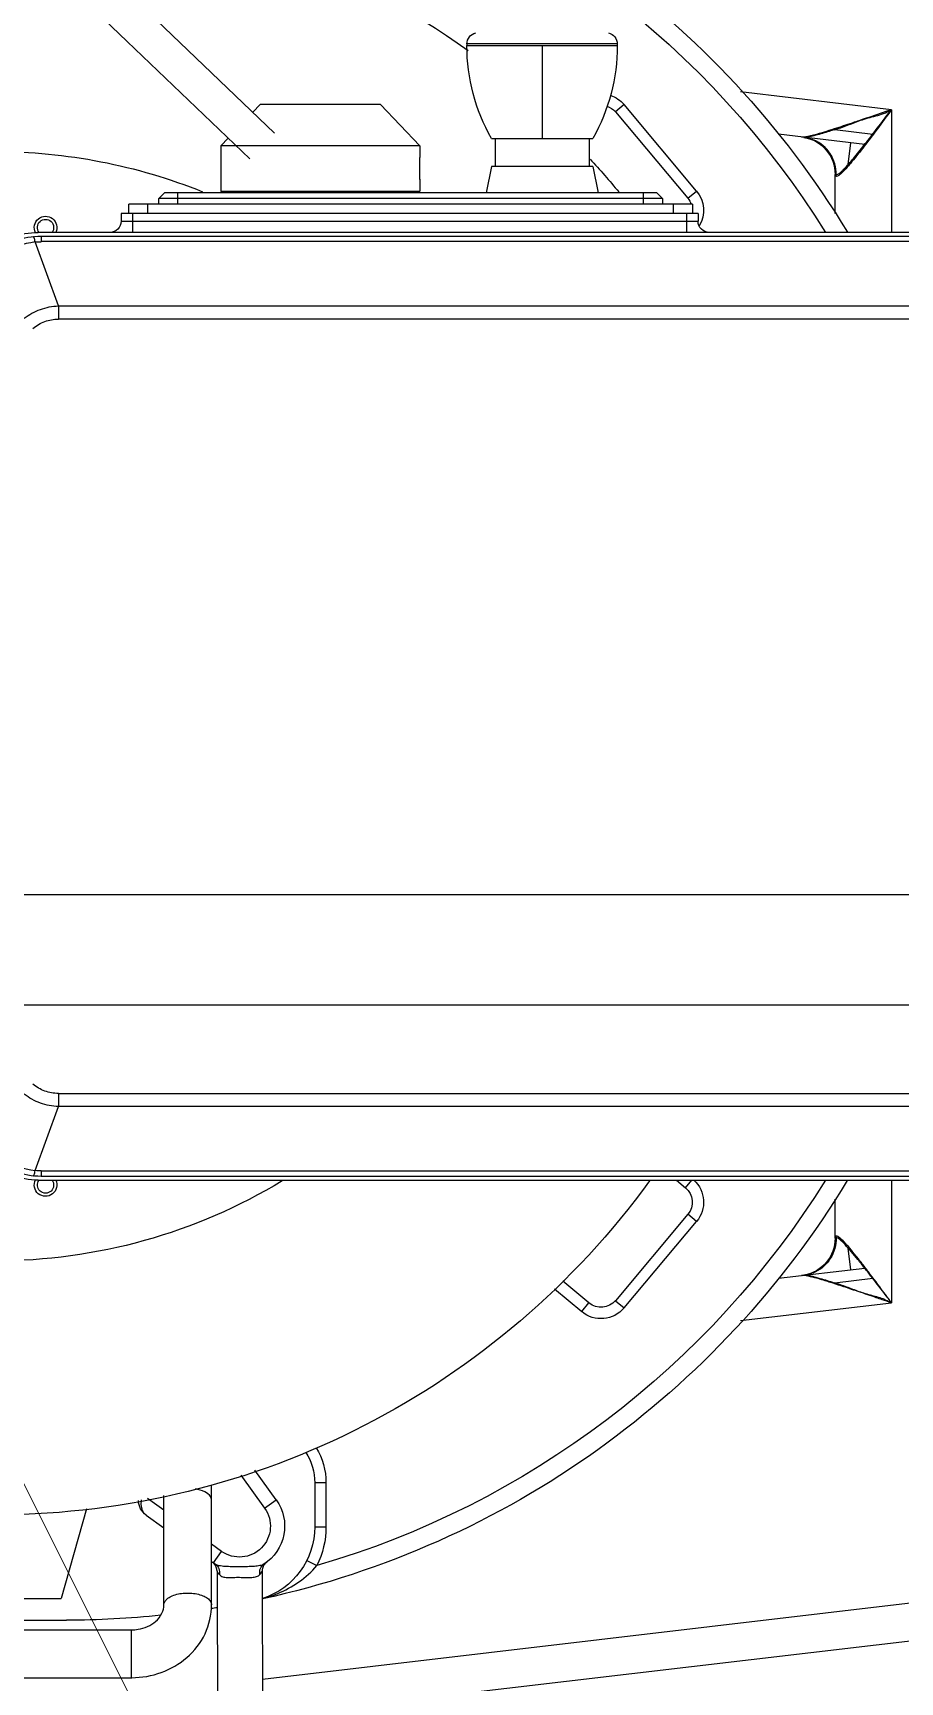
# Model space of a CAD drawing. Header units: millimetres. Extents: x 12325263 to 13848842, y -1463133 to 573208.
# Drawn here: x 12575513.5 to 12575744.2, y -836980.2 to -836541.7 of the extents above; entities that cross this region are included whole.
import ezdxf
from ezdxf.xclip import XClip

# ---------------------------------------------------------------- set-up
doc = ezdxf.new("R2010")
doc.units = ezdxf.units.MM
doc.header["$LTSCALE"] = 1000
doc.header["$XCLIPFRAME"] = 0
doc.linetypes.add('DASH', pattern=[0.35, 0.25, -0.1])
for name, color, linetype in [('fur202301', 252, 'Continuous'), ('WALL', 5, 'Continuous'), ('WALL-SHATCH', 8, 'Continuous'), ('建筑-楼板开洞', 251, 'Continuous')]:
    doc.layers.add(name, color=color, linetype=linetype)

# ---------------------------------------------------------------- blocks, each defined once
blk = doc.blocks.new('adgshg13-A$C7F010FC0')
at = {"layer": 'WALL-SHATCH'}
h = blk.add_hatch(color=256, dxfattribs=at)
h.dxf.hatch_style = 1
h.paths.add_polyline_path([(-60384.17, -16880.9), (-763.16, 197.48), (12587.62, -13153.3), (12587.62, -157996.02), (-162964.85, -188820.43), (-171262.38, -180522.9), (-171262.38, -31310.9), (-150707.19, -10755.71), (-131860.08, -7980.9), (-99162.38, -7980.9), (-99162.38, -4980.9), (-76620.43, -4980.9), (-70107.65, -16880.9)], flags=16)
h.paths.add_polyline_path([(-60091.23, -16380.9), (-646.88, 646.88), (12987.62, -12987.62), (12987.62, -158331.9), (-163100.58, -189250.38), (-171662.38, -180688.59), (-171662.38, -31145.21), (-150777.9, -10260.73), (-131896.69, -7480.9), (-99562.38, -7480.9), (-99562.38, -4580.9), (-76365.55, -4580.9), (-69907.51, -16380.9)])
blk = doc.blocks.new('A$C4C7A72D3')
at = {"layer": 'WALL', "color": 1}
blk.add_blockref('adgshg13-A$C7F010FC0', (210433.01, 205503.57), dxfattribs=at)
blk = doc.blocks.new('asdgag2019062015124153300')
at = {"color": 1, "linetype": 'DASH', "lineweight": 9, "ltscale": 200}
blk.add_line((0, -600), (1200, 0), dxfattribs=at)
at = {"color": 2}
blk.add_lwpolyline([(0, 0), (1200, 0), (1200, -600), (0, -600)], close=True, dxfattribs=at)
blk = doc.blocks.new('asdgag2019061814540468187')
at = {"color": 2}
for p, q in [((106.96, 0), (66.24, -346.42)), ((96.38, -4.42), (56.17, -346.4)), ((198.98, -406.11), (198.98, -50)), ((199.98, -50), (199.98, -405.3)), ((201.44, -405.3), (201.44, -50)), ((448.52, -50), (448.52, -405.3)), ((449.98, -405.3), (449.98, -50)), ((450.98, -50), (450.98, -406.11)), ((218.52, -87.64), (218.52, -400.68)), ((222.05, -400.68), (222.05, -87.64)), ((427.91, -87.64), (427.91, -400.68)), ((431.44, -400.68), (431.44, -87.64)), ((161.65, -219.22), (166.35, -179.02)), ((198.98, -179.02), (166.35, -179.02)), ((166.35, -179.02), (166.37, -179.06)), ((166.37, -179.06), (166.43, -179.23)), ((166.43, -179.23), (166.58, -179.68)), ((166.58, -179.68), (166.79, -180.31)), ((166.94, -179.46), (167.49, -179.86)), ((483.61, -179.02), (450.98, -179.02)), ((483.58, -179.08), (483.53, -179.23)), ((483.6, -179.04), (483.58, -179.08)), ((483.61, -179.02), (488.31, -219.22)), ((166.79, -180.31), (167, -180.92)), ((167, -180.92), (167.2, -181.52)), ((172.82, -183.99), (171.63, -194.12)), ((478.33, -194.11), (477.14, -183.99)), ((172.9, -209.11), (175.58, -186.16)), ((474.37, -186.16), (477.06, -209.11)), ((175.15, -189.86), (180.9, -190.53)), ((469.06, -190.53), (474.81, -189.86)), ((183.62, -193.72), (183.56, -194.02)), ((183.56, -194.02), (193.94, -194.02)), ((455.98, -194.02), (466.39, -194.02)), ((466.39, -194.02), (466.34, -193.72)), ((173.73, -202.09), (174.1, -200.52)), ((475.86, -200.52), (476.23, -202.1)), ((173.65, -202.76), (173.63, -202.95)), ((173.65, -202.76), (173.69, -202.35)), ((173.69, -202.35), (173.73, -202.09)), ((476.23, -202.1), (476.27, -202.35)), ((476.27, -202.35), (476.31, -202.76)), ((476.31, -202.76), (476.33, -202.95)), ((165.01, -250.19), (187.99, -230.9)), ((187.99, -230.9), (189.91, -233.2)), ((196.96, -233.82), (198.98, -232.12)), ((453.98, -384), (453.98, -230.5)), ((455.98, -230.5), (453.98, -230.5)), ((455.98, -230.5), (455.98, -384)), ((458.48, -232), (455.98, -232)), ((458.48, -232), (458.48, -382)), ((460.04, -233.2), (461.97, -230.9)), ((461.97, -230.9), (484.95, -250.19)), ((189.91, -233.2), (166.93, -252.48)), ((198.98, -236.22), (196.96, -233.82)), ((450.98, -233.5), (455.98, -233.5)), ((483.03, -252.48), (460.04, -233.2)), ((455.98, -237), (458.48, -237)), ((459.98, -240), (458.48, -240)), ((459.98, -240), (459.98, -374)), ((461.48, -241.5), (459.98, -240)), ((458.48, -245), (461.48, -245)), ((461.48, -241.5), (461.48, -372.5)), ((166.93, -252.48), (165.01, -250.19)), ((484.95, -250.19), (483.03, -252.48)), ((501.08, -252), (500.63, -252)), ((500.63, -292), (500.63, -252)), ((501.08, -252), (501.08, -292)), ((468.48, -258.5), (461.48, -257.1)), ((468.48, -258.5), (468.48, -285.5)), ((475.98, -285.5), (475.98, -258.5)), ((164.02, -261.46), (166.32, -259.53)), ((170.12, -268.73), (164.02, -261.46)), ((166.32, -259.53), (172.13, -266.45)), ((475.98, -259.5), (468.48, -259.5)), ((500.63, -272), (475.98, -272)), ((475.98, -284.5), (468.48, -284.5)), ((468.48, -285.5), (461.48, -286.9)), ((501.08, -292), (500.63, -292)), ((461.48, -305), (461.98, -304.5)), ((465.09, -304.5), (461.98, -304.5)), ((461.98, -357.5), (461.98, -304.5)), ((473.98, -304.5), (470.87, -304.5)), ((484.98, -315), (473.98, -304.5)), ((473.98, -304.5), (473.98, -357.5)), ((484.98, -315), (484.98, -347)), ((97.82, -334.62), (96.48, -331.93)), ((118.52, -329.5), (106.78, -329.5)), ((106.78, -332.5), (106.78, -329.5)), ((118.52, -332.5), (106.78, -332.5)), ((118.52, -329.5), (118.52, -332.5)), ((94.98, -346.48), (5.99, -346.3)), ((111.77, -345.82), (113.97, -342.75)), ((120.58, -352.14), (111.77, -345.82)), ((113.97, -342.75), (121.87, -348.41)), ((526.23, -394.26), (477.39, -343.16)), ((94.8, -346.56), (94.99, -346.48)), ((95.14, -346.47), (94.99, -346.48)), ((94.99, -346.48), (94.99, -346.48)), ((519.37, -400.83), (470.52, -349.72)), ((484.98, -347), (482.93, -348.96)), ((94.96, -358.48), (5.97, -358.3)), ((94.97, -358.48), (95.06, -358.48)), ((94.97, -358.48), (94.97, -358.48)), ((97.2, -359.45), (100.28, -357.26)), ((97.54, -359.94), (97.2, -359.45)), ((100.28, -357.26), (102.18, -359.94)), ((461.48, -357), (461.98, -357.5)), ((473.98, -357.5), (461.98, -357.5)), ((476.06, -355.52), (473.98, -357.5)), ((86.03, -359.94), (117.91, -359.94)), ((97.3, -359.6), (97.32, -359.62)), ((86.03, -372.64), (115.17, -372.64)), ((109.89, -377.31), (106.57, -372.64)), ((111.21, -372.64), (114.29, -376.97)), ((461.48, -369), (458.48, -369)), ((461.48, -372.5), (459.98, -374)), ((458.48, -377), (455.98, -377)), ((458.48, -374), (459.98, -374)), ((66.69, -381.29), (79.39, -381.29)), ((66.69, -453.71), (66.69, -381.29)), ((79.39, -453.71), (79.39, -381.29)), ((455.98, -381), (450.98, -381)), ((455.98, -384), (453.98, -384)), ((455.98, -382), (458.48, -382)), ((111.61, -393.25), (87.78, -400)), ((81.98, -432.5), (81.98, -398.5)), ((87.78, -435), (87.78, -400)), ((201.53, -406.87), (218.52, -400.68)), ((222.05, -400.68), (218.52, -400.68)), ((431.44, -400.68), (427.91, -400.68)), ((431.44, -400.68), (448.43, -406.87)), ((201.44, -405.3), (199.98, -405.3)), ((449.98, -405.3), (448.52, -405.3))]:
    blk.add_line(p, q, dxfattribs=at)
for points in [[(166.37, -179.06), (166.39, -179.11), (166.4, -179.17), (166.42, -179.23)], [(483.54, -179.23), (483.55, -179.18), (483.57, -179.13), (483.58, -179.08)], [(97.13, -345.58), (97.05, -345.66), (96.97, -345.74), (96.88, -345.81), (96.78, -345.89), (96.67, -345.96), (96.56, -346.03), (96.45, -346.1), (96.32, -346.17), (96.19, -346.23), (96.06, -346.28), (95.92, -346.33), (95.77, -346.37), (95.62, -346.41), (95.47, -346.44), (95.31, -346.46), (95.14, -346.47)], [(97.39, -345.28), (97.39, -345.29), (97.37, -345.31), (97.33, -345.36), (97.27, -345.43), (97.21, -345.5), (97.13, -345.58)], [(95.06, -358.48), (95.33, -358.5), (95.58, -358.54), (95.83, -358.6), (96.06, -358.68), (96.27, -358.78), (96.47, -358.88), (96.66, -359), (96.82, -359.13)], [(96.82, -359.13), (96.98, -359.25), (97.11, -359.38)], [(97.11, -359.38), (97.22, -359.5), (97.3, -359.6)]]:
    blk.add_lwpolyline(points, dxfattribs=at)
for centre, radius, start, end in [((173.09, -170.56), 10.81, 231.4372, 233.3311), ((155.4, -185.53), 12.74, 29.768, 30.747), ((155.37, -185.55), 12.78, 27.8067, 29.7677), ((174.24, -169.03), 12.73, 233.3275, 235.0278), ((155.39, -185.54), 12.75, 21.7083, 27.8113), ((194.82, -144.74), 44.53, 231.2399, 232.2033), ((473.26, -167.2), 15.71, 310.5075, 310.8542), ((491.93, -184.25), 9.83, 147.8761, 149.1408), ((473.77, -167.79), 14.93, 310.8541, 311.2225), ((324.98, -398.5), 243, 121.2628, 167.6267), ((324.98, -398.5), 243, 12.4176, 58.7458), ((324.98, -398.5), 238, 121.9667, 163.7583), ((183.56, -204.02), 10, 90, 170.4376), ((183.5, -203.49), 9.69, 86.7516, 89.1889), ((324.98, -398.5), 238, 16.2417, 58.0333), ((466.46, -203.5), 9.69, 90.811, 93.2477), ((466.39, -204.02), 10, 9.5482, 90), ((724.01, -273.56), 258, 161.9552, 162.5832), ((147.62, -206.72), 26.44, 13.1542, 13.8539), ((183.22, -203.56), 9.62, 168.6793, 172.8385), ((183.11, -203.46), 9.48, 169.1383, 173.3288), ((183.28, -203.49), 9.66, 157.8422, 169.1131), ((183.33, -203.58), 9.72, 161.6801, 168.6739), ((183.35, -203.58), 9.75, 157.497, 161.6815), ((183.31, -203.5), 9.69, 156.3542, 157.8436), ((466.65, -203.5), 9.69, 22.1357, 23.6367), ((466.61, -203.58), 9.75, 18.3433, 22.4953), ((466.67, -203.49), 9.67, 10.9478, 22.1361), ((466.63, -203.58), 9.72, 11.3921, 18.3446), ((466.84, -203.46), 9.5, 6.6963, 10.9244), ((466.73, -203.56), 9.62, 7.1856, 11.3869), ((501.2, -206.45), 25.27, 166.5152, 166.7899), ((478.32, -202.62), 2.02, 182.6739, 184.0304), ((453.98, -227.5), 3, 180, 270), ((193.13, -237.03), 8, 42.714, 130), ((193.13, -237.03), 5, 40, 130), ((456.83, -237.03), 8, 50, 121.072), ((456.83, -237.03), 5, 50, 70.626), ((324.98, -417.5), 215, 125.9304, 179.7347), ((170.15, -256.31), 8, 130, 220), ((170.15, -256.31), 5, 130, 220), ((324.98, -417.5), 215, 47.4114, 50.5055), ((500.63, -302), 50, 90, 119.5414), ((479.81, -256.31), 5, 18.0951, 50), ((479.81, -256.31), 8, 18.2286, 50), ((501.08, -255), 3, 12.7548, 90), ((500.63, -242), 50, 240.4586, 270), ((324.98, -417.5), 215, 6.0018, 35.8094), ((501.08, -289), 3, 270, 347.2452), ((106.78, -352.5), 20, 90, 162.2695), ((106.78, -352.5), 23, 90, 116.5974), ((118.52, -347.5), 18, 58.7933, 90), ((118.52, -347.5), 15, 57.6219, 90), ((106.98, -352.5), 12, 54.3582, 147.2799), ((324.98, -417.5), 147.5, 148.828, 180), ((106.98, -352.5), 8.22, 54.3582, 215.4123), ((324.98, -398.5), 243, 170.5106, 170.8874), ((106.98, -352.5), 12, 212.4907, 215.4123), ((324.98, -417.5), 147.5, 0, 21.9569), ((324.98, -398.5), 243, 174.0708, 180), ((90.12, -381.29), 23.44, 179.7623, 180), ((112.45, -375.49), 3.14, 215.4306, 219.908), ((113.97, -374.41), 5, 215.4123, 268.0362), ((453.98, -387), 3, 90, 180), ((197.68, -404.12), 3, 64.0821, 297.5117), ((197.68, -404.12), 2.17, 52.5073, 307.5245), ((452.28, -404.12), 3, 242.518, 115.9498), ((452.28, -404.12), 2.17, 232.5073, 127.5245), ((218.98, -406.11), 20, 180, 220), ((219.98, -405.3), 20, 180, 220), ((216.45, -405.3), 15.01, 180.0021, 186.0025), ((429.98, -405.3), 20, 320, 0), ((430.98, -406.11), 20, 320, 0), ((433.5, -405.3), 15.01, 353.9975, 359.9979)]:
    blk.add_arc(centre, radius, start, end, dxfattribs=at)
for points, knots in [([(483.46, -179.13), (481.82, -180.34), (478.61, -182.71), (474.03, -186.15), (470.1, -189.25), (467.76, -191.25), (466.84, -192.21)], [0, 0, 0, 0, 0.289299, 0.56545, 0.811964, 1, 1, 1, 1]), ([(480.78, -187.28), (481, -186.6), (481.44, -185.25), (481.95, -183.18), (482.54, -181.13), (483.13, -179.82), (483.5, -179.21)], [0, 0, 0, 0, 0.248633, 0.498664, 0.749208, 1, 1, 1, 1]), ([(483.53, -179.23), (483.31, -179.91), (482.4, -182.6), (481.48, -185.28), (480.81, -187.3)], [0, 0, 0, 0, 0.252142, 1, 1, 1, 1]), ([(167.2, -181.52), (167.37, -182.04), (168.07, -184.08), (168.76, -186.11), (169.27, -187.64)], [0, 0, 0, 0, 0.253114, 1, 1, 1, 1]), ([(167.24, -180.82), (167.68, -181.93), (168.25, -184.23), (168.93, -186.5), (169.29, -187.62)], [0, 0, 0, 0, 0.501573, 1, 1, 1, 1]), ([(168.18, -180.42), (169.84, -181.69), (172.3, -183.59), (175.53, -186.11), (177.82, -187.93), (179.93, -189.66), (181.71, -191.24), (182.94, -192.42), (183.51, -193.23), (183.64, -193.58), (183.62, -193.72)], [0, 0, 0, 0, 0.306054, 0.455, 0.598698, 0.733772, 0.854088, 0.948299, 0.979981, 1, 1, 1, 1]), ([(168.55, -180.64), (170.35, -181.98), (173, -183.94), (176.41, -186.54), (178.73, -188.36), (180.77, -190.03), (182.42, -191.49), (183.47, -192.55), (183.97, -193.25), (184.09, -193.55), (184.09, -193.68)], [0, 0, 0, 0, 0.329504, 0.485356, 0.631454, 0.762842, 0.873254, 0.954622, 0.981895, 1, 1, 1, 1]), ([(467.81, -191.68), (468.72, -190.79), (470.81, -189), (474.18, -186.3), (477.84, -183.42), (480.39, -181.51), (481.68, -180.54)], [0, 0, 0, 0, 0.214404, 0.463496, 0.728179, 1, 1, 1, 1]), ([(169.27, -187.64), (169.49, -188.3), (170.34, -190.83), (171.18, -193.37), (171.78, -195.25)], [0, 0, 0, 0, 0.261949, 1, 1, 1, 1]), ([(169.29, -187.62), (169.51, -188.18), (170.36, -190.38), (171.17, -192.6), (171.69, -194.28)], [0, 0, 0, 0, 0.255004, 1, 1, 1, 1]), ([(478.27, -194.28), (478.44, -193.7), (479.2, -191.33), (480.15, -189.04), (480.78, -187.28)], [0, 0, 0, 0, 0.244651, 1, 1, 1, 1]), ([(480.81, -187.3), (480.62, -187.84), (479.91, -189.95), (479.21, -192.07), (478.7, -193.64)], [0, 0, 0, 0, 0.258504, 1, 1, 1, 1]), ([(466.84, -192.21), (466.59, -192.48), (466.21, -192.91), (465.87, -193.46), (465.87, -193.68)], [0, 0, 0, 0, 0.63224, 1, 1, 1, 1]), ([(466.62, -192.99), (466.69, -192.89), (467.06, -192.43), (467.47, -192), (467.81, -191.68)], [0, 0, 0, 0, 0.20786, 1, 1, 1, 1]), ([(173.16, -199.14), (173.06, -198.77), (172.61, -197.14), (172.1, -195.53), (171.69, -194.28)], [0, 0, 0, 0, 0.222241, 1, 1, 1, 1]), ([(171.78, -195.25), (171.93, -195.72), (172.47, -197.43), (172.98, -199.14), (173.29, -200.39)], [0, 0, 0, 0, 0.280821, 1, 1, 1, 1]), ([(174.35, -199.85), (175.08, -198.08), (177.72, -194.89), (181.7, -193.78), (183.64, -193.8)], [0, 0, 0, 0, 0.497791, 1, 1, 1, 1]), ([(183.62, -193.72), (181.71, -193.71), (177.82, -194.8), (175.19, -197.89), (174.43, -199.62)], [0, 0, 0, 0, 0.502809, 1, 1, 1, 1]), ([(475.61, -199.86), (474.88, -198.08), (472.24, -194.89), (468.26, -193.78), (466.32, -193.8)], [0, 0, 0, 0, 0.49779, 1, 1, 1, 1]), ([(466.34, -193.72), (466.33, -193.67), (466.34, -193.4), (466.5, -193.17), (466.62, -192.99)], [0, 0, 0, 0, 0.180797, 1, 1, 1, 1]), ([(466.34, -193.72), (468.25, -193.71), (472.14, -194.8), (474.77, -197.89), (475.52, -199.62)], [0, 0, 0, 0, 0.502823, 1, 1, 1, 1]), ([(477.84, -196.33), (477.72, -196.72), (477.29, -198.12), (476.87, -199.53), (476.63, -200.56)], [0, 0, 0, 0, 0.279776, 1, 1, 1, 1]), ([(478.27, -194.28), (478.13, -194.72), (477.61, -196.33), (477.11, -197.95), (476.8, -199.14)], [0, 0, 0, 0, 0.275157, 1, 1, 1, 1]), ([(173.44, -200.27), (173.42, -200.18), (173.33, -199.8), (173.24, -199.42), (173.16, -199.14)], [0, 0, 0, 0, 0.235417, 1, 1, 1, 1]), ([(173.37, -200.7), (173.39, -200.81), (173.48, -201.19), (173.55, -201.58), (173.59, -201.86)], [0, 0, 0, 0, 0.274824, 1, 1, 1, 1]), ([(173.62, -201.17), (173.61, -201.1), (173.55, -200.8), (173.49, -200.5), (173.44, -200.27)], [0, 0, 0, 0, 0.231466, 1, 1, 1, 1]), ([(173.7, -201.86), (173.69, -201.81), (173.68, -201.58), (173.65, -201.35), (173.62, -201.17)], [0, 0, 0, 0, 0.226723, 1, 1, 1, 1]), ([(476.34, -201.17), (476.33, -201.24), (476.3, -201.46), (476.27, -201.69), (476.26, -201.86)], [0, 0, 0, 0, 0.273149, 1, 1, 1, 1]), ([(476.8, -199.14), (476.75, -199.33), (476.57, -200), (476.42, -200.68), (476.34, -201.17)], [0, 0, 0, 0, 0.281732, 1, 1, 1, 1]), ([(476.6, -200.67), (476.57, -200.8), (476.47, -201.26), (476.38, -201.72), (476.34, -202.05)], [0, 0, 0, 0, 0.281196, 1, 1, 1, 1]), ([(173.69, -202.35), (173.7, -202.32), (173.71, -202.15), (173.71, -201.99), (173.7, -201.86)], [0, 0, 0, 0, 0.220598, 1, 1, 1, 1]), ([(476.26, -201.86), (476.26, -201.91), (476.25, -202.07), (476.25, -202.24), (476.27, -202.35)], [0, 0, 0, 0, 0.279717, 1, 1, 1, 1]), ([(465.08, -304.5), (465.25, -304.5), (465.64, -304.51), (466.61, -304.55), (467.41, -304.56), (467.98, -304.56)], [0, 0, 0, 0, 0.170593, 0.407225, 1, 1, 1, 1]), ([(467.98, -304.56), (468.55, -304.56), (469.35, -304.55), (470.32, -304.51), (470.71, -304.5), (470.88, -304.5)], [0, 0, 0, 0, 0.592595, 0.829255, 1, 1, 1, 1]), ([(87.67, -346.44), (88.05, -345.05), (89.89, -339.66), (93.2, -334.66), (96.48, -331.93)], [0, 0, 0, 0, 0.253081, 1, 1, 1, 1]), ([(94.13, -347.09), (94.65, -347.18), (95.74, -347.12), (96.61, -346.43), (96.88, -346.01)], [0, 0, 0, 0, 0.516454, 1, 1, 1, 1]), ([(96.88, -346.01), (96.68, -346.33), (96.41, -347.18), (96.25, -348.67), (96.19, -350.48), (96.17, -352.48), (96.18, -354.47), (96.23, -356.28), (96.39, -357.77), (96.66, -358.63), (96.86, -358.95)], [0, 0, 0, 0, 0.085848, 0.20049, 0.342498, 0.500039, 0.656821, 0.798623, 0.914505, 1, 1, 1, 1]), ([(94.1, -357.86), (93.97, -357.75), (93.74, -357.47), (93.51, -356.95), (93.39, -356.35), (93.32, -355.4), (93.35, -354.38), (93.38, -353.31), (93.37, -352.19), (93.35, -350.84), (93.34, -349.54), (93.41, -348.6), (93.53, -347.99), (93.76, -347.48), (94, -347.2), (94.13, -347.09)], [0, 0, 0, 0, 0.046379, 0.095795, 0.150697, 0.211911, 0.350209, 0.424537, 0.500301, 0.650319, 0.788528, 0.849696, 0.90443, 0.953669, 1, 1, 1, 1]), ([(94.13, -347.09), (94.19, -347.03), (94.41, -346.84), (94.64, -346.67), (94.8, -346.56)], [0, 0, 0, 0, 0.306408, 1, 1, 1, 1]), ([(96.86, -358.95), (96.59, -358.53), (95.72, -357.83), (94.63, -357.77), (94.1, -357.86)], [0, 0, 0, 0, 0.483546, 1, 1, 1, 1]), ([(94.97, -358.48), (94.93, -358.48), (94.83, -358.41), (94.64, -358.3), (94.39, -358.11), (94.2, -357.95), (94.1, -357.86)], [0, 0, 0, 0, 0.108095, 0.31808, 0.621074, 1, 1, 1, 1]), ([(94.96, -358.39), (94.97, -358.4), (94.98, -358.42), (94.99, -358.45), (94.99, -358.47), (94.97, -358.48), (94.97, -358.48)], [0, 0, 0, 0, 0.41002, 0.676644, 0.834457, 1, 1, 1, 1]), ([(72.04, -366.52), (73.78, -364.51), (78.08, -361.16), (83.41, -359.94), (86.03, -359.94)], [0, 0, 0, 0, 0.504267, 1, 1, 1, 1]), ([(86.03, -372.64), (86.47, -372.64), (87.17, -372.31), (87.84, -371.55), (88.71, -370.08), (89.17, -368.03), (89.23, -365.68), (89.02, -363.9), (88.56, -362.31), (87.9, -361.05), (87.06, -360.17), (86.35, -359.94), (86.03, -359.94)], [0, 0, 0, 0, 0.085457, 0.137969, 0.198383, 0.418296, 0.539956, 0.658995, 0.768025, 0.86141, 0.937195, 1, 1, 1, 1]), ([(113.89, -359.94), (114.23, -359.94), (115.22, -360.29), (116.32, -361.89), (116.74, -363.35), (116.89, -364.2)], [0, 0, 0, 0, 0.182292, 0.534522, 1, 1, 1, 1]), ([(66.69, -381.19), (66.7, -378.52), (67.62, -373.2), (70.33, -368.5), (72.04, -366.52)], [0, 0, 0, 0, 0.504531, 1, 1, 1, 1]), ([(81.64, -374.84), (82.24, -374.15), (83.58, -373.05), (85.27, -372.64), (86.03, -372.64)], [0, 0, 0, 0, 0.544055, 1, 1, 1, 1]), ([(79.39, -381.29), (79.39, -380.67), (79.58, -378.37), (80.54, -376.11), (81.64, -374.84)], [0, 0, 0, 0, 0.267125, 1, 1, 1, 1]), ([(110.85, -378.19), (110.77, -378.15), (110.48, -377.95), (110.21, -377.71), (110.04, -377.5)], [0, 0, 0, 0, 0.25726, 1, 1, 1, 1]), ([(113.95, -378.64), (113.41, -378.75), (112.32, -378.8), (111.28, -378.46), (110.85, -378.19)], [0, 0, 0, 0, 0.521868, 1, 1, 1, 1]), ([(218.52, -400.68), (218.59, -402.31), (219.22, -405.58), (220.83, -408.48), (221.82, -409.77)], [0, 0, 0, 0, 0.5, 1, 1, 1, 1]), ([(428.14, -409.77), (429.13, -408.48), (430.74, -405.58), (431.37, -402.31), (431.44, -400.68)], [0, 0, 0, 0, 0.5, 1, 1, 1, 1]), ([(200.09, -407.39), (200.08, -407.34), (200.24, -407.23), (200.5, -407.13), (200.96, -406.99), (201.32, -406.91), (201.53, -406.87)], [0, 0, 0, 0, 0.091837, 0.288785, 0.593852, 1, 1, 1, 1]), ([(448.43, -406.87), (448.64, -406.91), (449, -406.99), (449.46, -407.13), (449.72, -407.23), (449.87, -407.34), (449.87, -407.39)], [0, 0, 0, 0, 0.406148, 0.711215, 0.908163, 1, 1, 1, 1])]:
    blk.add_open_spline(points, degree=3, knots=knots, dxfattribs=at)
for points in [[(481.68, -180.54), (482.28, -180.09), (482.89, -179.64), (483.46, -179.15)], [(483.6, -179.04), (483.55, -179.07), (483.51, -179.1), (483.46, -179.13)], [(167.49, -179.86), (167.84, -180.12), (168.19, -180.38), (168.55, -180.64)], [(167.53, -179.92), (167.74, -180.09), (167.96, -180.25), (168.18, -180.42)], [(184.09, -193.68), (184.09, -193.72), (184.07, -193.78), (184.05, -193.82)], [(465.87, -193.68), (465.88, -193.73), (465.89, -193.78), (465.91, -193.82)], [(173.59, -201.86), (173.62, -202.04), (173.64, -202.22), (173.65, -202.4)], [(173.65, -202.4), (173.66, -202.52), (173.66, -202.64), (173.65, -202.76)], [(476.31, -202.38), (476.3, -202.49), (476.3, -202.6), (476.3, -202.71)], [(476.34, -202.05), (476.32, -202.16), (476.31, -202.27), (476.31, -202.38)], [(222.05, -400.68), (222.05, -401.91), (222.46, -404.39), (223.74, -406.56), (224.53, -407.5)], [(425.43, -407.5), (426.22, -406.56), (427.5, -404.39), (427.91, -401.91), (427.91, -400.68)], [(204.83, -415.96), (203.08, -413.25), (201.92, -410.07), (201.53, -406.87)], [(448.43, -406.87), (448.04, -410.07), (446.88, -413.25), (445.12, -415.96)]]:
    blk.add_open_spline(points, degree=3, dxfattribs=at)
blk = doc.blocks.new('sdfgsdffhg')
at = {"layer": 'fur202301', "xscale": -1, "rotation": 270}
blk.add_blockref('asdgag2019061814540468187', (-5162.96, 37011.08), dxfattribs=at)
at = {"layer": 'fur202301', "rotation": 270}
blk.add_blockref('asdgag2019062015124153300', (-5036.54, 37256.69), dxfattribs=at)

msp = doc.modelspace()

# ---------------------------------------------------------------- block references
ref = msp.add_blockref('A$C4C7A72D3', (12385714.85, -906209.52), dxfattribs=dict(rotation=350.041249254255))
XClip(ref).set_block_clipping_path([(223442.8584877662, 85923.1187333744), (220542.7961432356, 85923.1422391906), (220542.8579492103, 89292.823275506), (211526.9150355905, 89292.8101311298), (210631.4331447985, 94392.8080583527), (206113.3685902953, 94392.8025418455), (206001.4315187763, 95030.3127344656), (204376.2826588508, 94744.9613686837), (203364.4570056833, 100506.9030052917), (197947.3947122637, 99555.7482674252), (192482.3428474721, 130679.4765393781), (190118.7804593667, 130264.4504016289), (191623.4071957469, 121695.6427078634), (177046.6486519482, 119136.2011700841), (175707.6223907359, 126760.8483765714), (173902.988371335, 128026.4039125028), (169528.3854461554, 127258.2903269802), (169070.0967394859, 129868.3614864857), (163308.2517458182, 128856.6693391807), (163766.52659606, 126246.6171700556), (159679.1795131005, 125528.9180921423), (170669.6888374612, 62935.797914044), (167222.1989369914, 62330.4650948944), (167939.7759490944, 58243.6808593175), (171386.9528796654, 58848.2912487988), (172857.0656793863, 50477.0032648193), (165962.5026008021, 49266.4230898353), (168037.7813034765, 37447.1796448426), (140649.9584970828, 32638.2390106404), (115387.9799239188, 28202.5781787895), (95598.7254695911, 140907.4332163476), (226939.476109907, 163968.8668500402), (240128.6952811591, 88852.8973128139)])

# ---------------------------------------------------------------- next in the draw order: hatches: boundary and pattern name
at = {"layer": '建筑-楼板开洞'}
h = msp.add_hatch(dxfattribs=at)
h.set_pattern_fill('DASH', color=256, scale=500)
h.set_pattern_definition([(0, (0, 0), (476.25, 476.25), [476.25, -476.25])])
h.paths.add_polyline_path([(12597696.74, -842386.79), (12590696.81, -842386.9), (12590697.07, -843986.79), (12595796.81, -843986.85), (12595797.07, -849736.85), (12588796.81, -849736.79), (12588796.81, -851936.79), (12564896.81, -851936.79), (12564896.81, -816186.79), (12568846.81, -816186.79), (12568846.81, -816040), (12568846.81, -807536.79), (12574696.83, -807536.8), (12574696.77, -810386.79), (12575896.81, -810386.79), (12579055.23, -810386.78), (12580496.91, -811828.21), (12580696.91, -819086.85), (12595696.92, -819086.72), (12595696.9, -812786.79), (12597696.66, -812786.79)])

# ---------------------------------------------------------------- next in the draw order: block references
msp.add_blockref('sdfgsdffhg', (12581083.9, -874056.8, 0))

doc.saveas('drawing.dxf')
